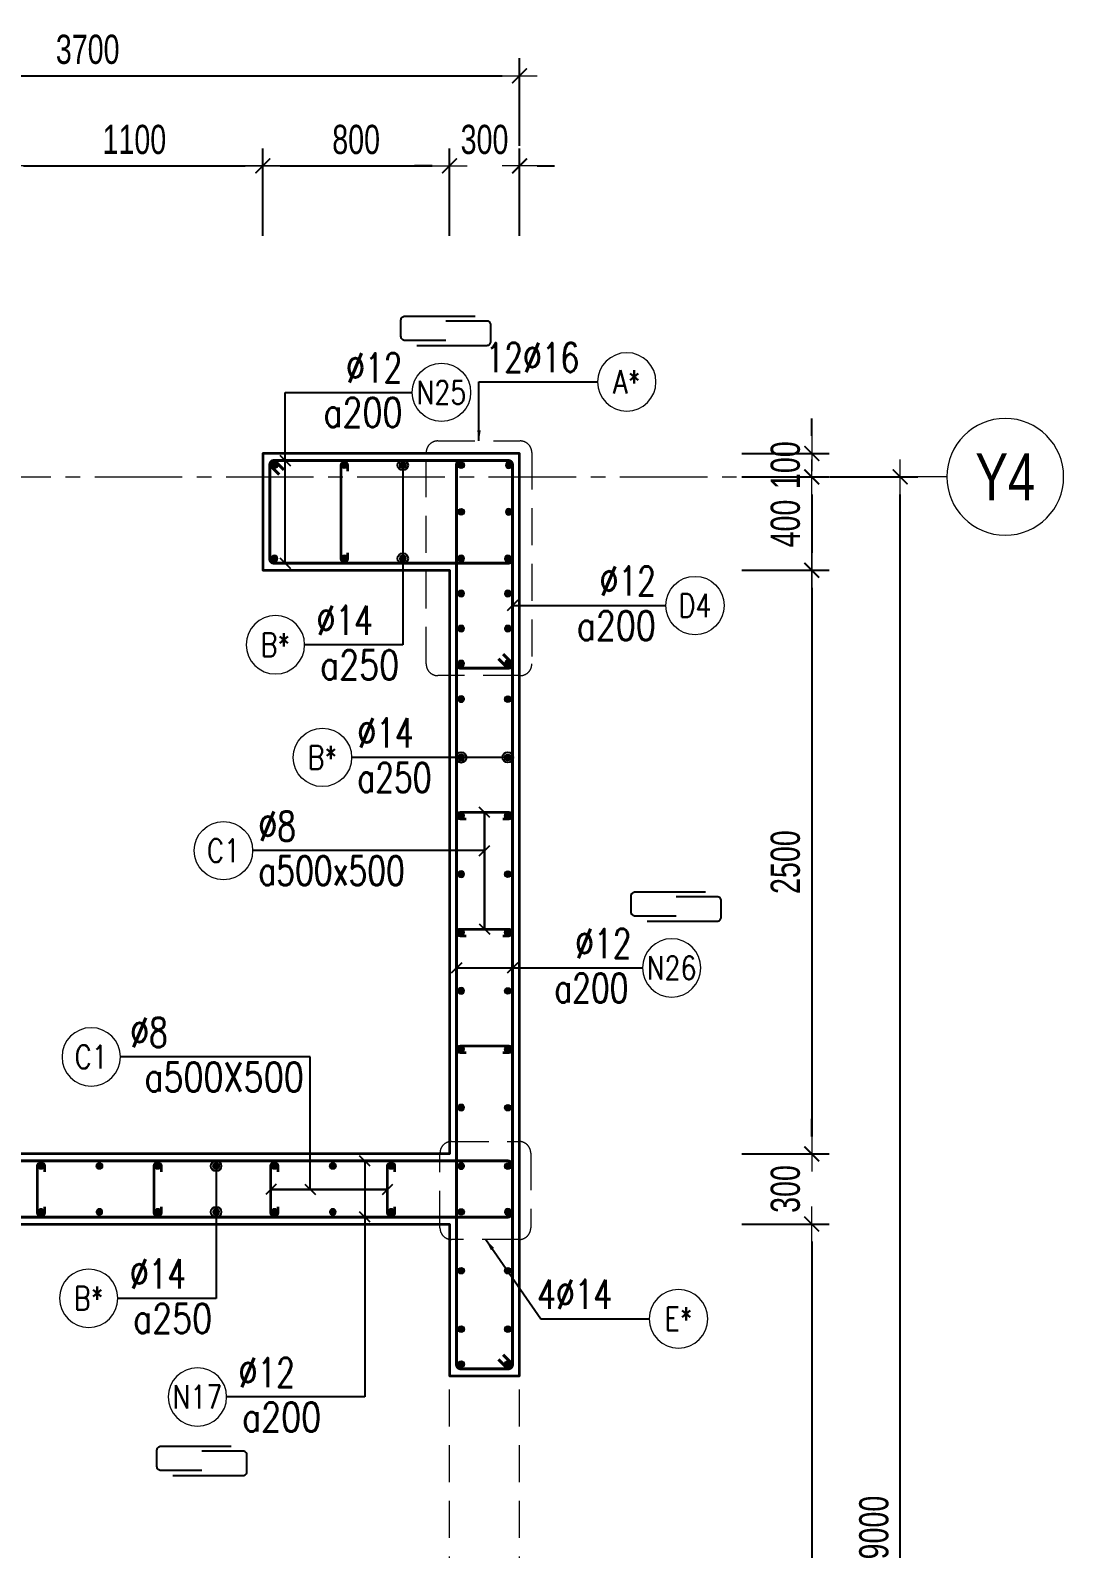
# Model space of a CAD drawing. Header units: millimetres. Extents: x 944027 to 981803, y -83026 to 82675.
# Drawn here: x 959076 to 963502, y -27997 to -21495 of the extents above; entities that cross this region are included whole.
import ezdxf
from ezdxf.enums import TextEntityAlignment as Align

# ---------------------------------------------------------------- set-up
doc = ezdxf.new("R2010")
doc.units = ezdxf.units.MM
doc.header["$MEASUREMENT"] = 0
for name, pattern in [('HIDDEN2', [4.7625, 3.175, -1.5875]), ('HT_Dim Grid$0$CENTER2', [1.125, 0.75, -0.125, 0.125, -0.125]), ('HT_Grid$0$CENTER2', [1.125, 0.75, -0.125, 0.125, -0.125])]:
    doc.linetypes.add(name, pattern=pattern)
doc.layers.get('0').update_dxf_attribs({"lineweight": 20})
doc.layers.get('Defpoints').update_dxf_attribs({"color": 151, "lineweight": 9})
for name, color, linetype, lineweight in [('HT_Dim Grid$0$NDC_S_AXIS', 5, 'HT_Dim Grid$0$CENTER2', 13), ('HT_Dim Grid$0$NDC_S_SYMBOL', 1, 'Continuous', 15), ('HT_Dim Grid$0$NDC_S_TEXT SYMBOL', 7, 'Continuous', 20), ('HT_Grid$0$NDC_S_AXIS', 5, 'HT_Grid$0$CENTER2', 13), ('KC-LEADER', 153, 'Continuous', 18), ('KC-THEP', 6, 'Continuous', 40), ('NDC_S_BEAM', 3, 'HIDDEN2', 20), ('NDC_S_DIM', 1, 'Continuous', 15), ('NDC_S_HIDDEN', 8, 'HIDDEN2', 13), ('NDC_S_LEADER', 1, 'Continuous', 15), ('NDC_S_REBAR', 4, 'Continuous', 35), ('NDC_S_STIRRUP', 4, 'Continuous', 40), ('NDC_S_VN TEXT', 7, 'Continuous', 20), ('NDC_S_WALL', 6, 'Continuous', 35)]:
    doc.layers.add(name, color=color, linetype=linetype, lineweight=lineweight)
doc.layers.add('Leader', color=6, linetype='Continuous')
doc.layers.add('Ligature', color=1, linetype='Continuous')
doc.styles.add('HT_Dim Grid$0$NDC_ANNO', font='', dxfattribs={"width": 0.8})
doc.styles.add('NDC_ARIAL', font='arial.ttf', dxfattribs={"width": 0.85})
doc.styles.add('NDC_DIM', font='', dxfattribs={"width": 0.75})
doc.styles.add('NDC_EN TXT', font='romans.shx', dxfattribs={"width": 0.8})
doc.styles.get('HT_Dim Grid$0$NDC_ANNO').set_extended_font_data('Dotum')
doc.styles.get('NDC_DIM').set_extended_font_data('Dotum')
doc.dimstyles.new('NDC_1-50', dxfattribs={"dimscale": 50, "dimtxt": 2.5, "dimasz": 1, "dimexe": 1.5, "dimexo": 0, "dimgap": 0.8, "dimtad": 1, "dimdec": 0, "dimdsep": 46, "dimtxsty": 'NDC_ARIAL', "dimblk": 'DIMMARK', "dimcen": 49999.938995, "dimdle": 1.5, "dimclrd": 1, "dimclre": 1, "dimclrt": 3, "dimadec": 0, "dimazin": 0, "dimtfac": 1, "dimtdec": 0, "dimtix": 1, "dimtmove": 2, "dimatfit": 3, "dimfxl": 1, "dimarcsym": 0})
doc.dimstyles.new('NDC_dim_30', dxfattribs={"dimscale": 30, "dimtxt": 2.5, "dimasz": 1.5, "dimexe": 1.5, "dimexo": 2.5, "dimgap": 1, "dimtad": 1, "dimdec": 0, "dimzin": 0, "dimdsep": 46, "dimtxsty": 'NDC_DIM', "dimblk": 'DIMMARK', "dimcen": 0.09, "dimdle": 1.2, "dimclrd": 1, "dimclre": 1, "dimclrt": 3, "dimadec": 0, "dimazin": 0, "dimtfac": 1, "dimtdec": 0, "dimtix": 1, "dimtofl": 0, "dimtmove": 0, "dimatfit": 3, "dimfxl": 6, "dimfxlon": 1, "dimtolj": 1, "dimtzin": 0, "dimarcsym": 0})
doc.dimstyles.new('NDC_dim_50', dxfattribs={"dimscale": 50, "dimtxt": 2.5, "dimasz": 1.5, "dimexe": 1.5, "dimexo": 2.5, "dimgap": 1, "dimtad": 1, "dimdec": 0, "dimzin": 0, "dimdsep": 46, "dimtxsty": 'NDC_DIM', "dimblk": 'DIMMARK', "dimcen": 0.09, "dimdle": 1.2, "dimclrd": 1, "dimclre": 1, "dimclrt": 3, "dimadec": 0, "dimazin": 0, "dimtfac": 1, "dimtdec": 0, "dimtix": 1, "dimtofl": 0, "dimtmove": 0, "dimatfit": 3, "dimfxl": 6, "dimfxlon": 1, "dimtolj": 1, "dimtzin": 0, "dimarcsym": 0})

# ---------------------------------------------------------------- blocks, each defined once
blk = doc.blocks.new('THEP')
at = {"layer": 'KC-LEADER', "color": 6}
blk.add_circle((0, 0), 14, dxfattribs=at)
at = {"layer": 'KC-THEP'}
for p, q in [((-14, 0), (14, 0)), ((9.9, 9.9), (-9.9, -9.9)), ((-9.9, 9.9), (9.9, -9.9)), ((0, 14), (0, -14))]:
    blk.add_line(p, q, dxfattribs=at)
blk = doc.blocks.new('DIMMARK')
at = {"layer": 'NDC_S_DIM', "color": 1}
blk.add_line((-1.5, 0), (1, 0), dxfattribs=at)
at = {"layer": 'NDC_S_DIM', "color": 2, "const_width": 0.1}
blk.add_lwpolyline([(-0.424, -0.424), (0.424, 0.424)], dxfattribs=at)
blk = doc.blocks.new('*U13')
blk.add_circle((-2.5, 0), 2.5)
at = {"layer": 'NDC_S_VN TEXT', "color": 3, "style": 'NDC_EN TXT', "width": 0.75}
blk.add_attdef('DK1', (0.5, 0.85), '', height=2.5, dxfattribs=at)
at = {"layer": 'NDC_S_VN TEXT', "color": 7, "style": 'NDC_EN TXT', "width": 0.8}
blk.add_attdef('SH2', text='', height=2, dxfattribs=at).set_placement((-2.5, 0), align=Align.MIDDLE)
blk = doc.blocks.new('*U10')
blk.add_circle((2.5, 0), 2.5)
at = {"layer": 'NDC_S_VN TEXT', "color": 3, "style": 'NDC_EN TXT'}
for tag, width, p in [('DK2', 0.75, (-0.85, 0.85)), ('KC2', 0.8, (-0.85, -2.97))]:
    blk.add_attdef(tag, text='', height=2.5, dxfattribs=dict(at, width=width)).set_placement(p, align=Align.RIGHT)
at = {"layer": 'NDC_S_VN TEXT', "color": 7, "style": 'NDC_EN TXT', "width": 0.8}
blk.add_attdef('SH3', text='', height=2, dxfattribs=at).set_placement((2.5, 0), align=Align.MIDDLE)
blk = doc.blocks.new('A$C72321851')
at = {"layer": 'Ligature'}
for points in [[(-60.9, -129.3), (-60.9, 170.9, -0.414214), (-43.3, 188.5), (25.8, 188.5, -0.414214), (43.4, 170.9), (43.4, -4.3)], [(-39.7, -4.3), (-39.7, -179.5, 0.414214), (-22.1, -197.1), (47, -197.1, 0.414214), (64.6, -179.5), (64.6, 120.7)]]:
    blk.add_lwpolyline(points, format="xyb", dxfattribs=at)
blk = doc.blocks.new('*D511')
at = {"layer": 'Defpoints', "color": 0, "transparency": 16777216}
for p in [(961171.5, -27175.4), (960871.5, -31925.4), (961171.5, -33587.4)]:
    blk.add_point(p, dxfattribs=at)
at = {"layer": 'NDC_S_DIM', "color": 1, "lineweight": -2, "transparency": 16777216}
for p, q in [((960871.5, -33287.4), (960871.5, -33662.4)), ((961171.5, -33287.4), (961171.5, -33662.4)), ((960796.5, -33587.4), (960721.5, -33587.4)), ((961246.5, -33587.4), (961321.5, -33587.4))]:
    blk.add_line(p, q, dxfattribs=at)
at = {"layer": 'NDC_S_DIM', "color": 1, "lineweight": -2, "transparency": 16777216, "xscale": 75, "yscale": 75, "zscale": 75}
blk.add_blockref('DIMMARK', (960871.5, -33587.4), dxfattribs=at)
at = {"layer": 'NDC_S_DIM', "color": 1, "lineweight": -2, "transparency": 16777216, "xscale": 75, "yscale": 75, "zscale": 75, "rotation": 180}
blk.add_blockref('DIMMARK', (961171.5, -33587.4), dxfattribs=at)
at = {"layer": 'NDC_S_DIM', "color": 3, "transparency": 16777216, "insert": (961021.5, -33474.8), "char_height": 125, "attachment_point": 5, "style": 'NDC_DIM'}
blk.add_mtext('\\A1;300', dxfattribs=at)
blk = doc.blocks.new('*D517')
at = {"layer": 'Defpoints', "color": 0, "transparency": 16777216}
for p in [(961171.5, -23307.1), (962423.3, -23307.1), (961171.5, -23407.1)]:
    blk.add_point(p, dxfattribs=at)
at = {"layer": 'NDC_S_DIM', "color": 1, "lineweight": -2, "transparency": 16777216}
for p, q in [((962423.3, -23232.1), (962423.3, -23157.1)), ((962123.3, -23307.1), (962498.3, -23307.1)), ((962123.3, -23407.1), (962498.3, -23407.1)), ((962423.3, -23482.1), (962423.3, -23557.1))]:
    blk.add_line(p, q, dxfattribs=at)
at = {"layer": 'NDC_S_DIM', "color": 1, "lineweight": -2, "transparency": 16777216, "xscale": 75, "yscale": 75, "zscale": 75}
for p, rotation in [((962423.3, -23307.1), 270), ((962423.3, -23407.1), 90)]:
    blk.add_blockref('DIMMARK', p, dxfattribs=dict(at, rotation=rotation))
at = {"layer": 'NDC_S_DIM', "color": 3, "transparency": 16777216, "insert": (962310.7, -23357.1), "char_height": 125, "attachment_point": 5, "rotation": 90, "style": 'NDC_DIM'}
blk.add_mtext('\\A1;100', dxfattribs=at)
blk = doc.blocks.new('*D518')
at = {"layer": 'Defpoints', "color": 0, "transparency": 16777216}
for p in [(961171.5, -23407.1), (962802.4, -23407.1), (961171.5, -32407.1)]:
    blk.add_point(p, dxfattribs=at)
at = {"layer": 'NDC_S_DIM', "color": 1, "lineweight": -2, "transparency": 16777216}
for p, q in [((962502.4, -23407.1), (962877.4, -23407.1)), ((962802.4, -32332.1), (962802.4, -23482.1)), ((962502.4, -32407.1), (962877.4, -32407.1))]:
    blk.add_line(p, q, dxfattribs=at)
at = {"layer": 'NDC_S_DIM', "color": 1, "lineweight": -2, "transparency": 16777216, "xscale": 75, "yscale": 75, "zscale": 75}
for p, rotation in [((962802.4, -23407.1), 90), ((962802.4, -32407.1), 270)]:
    blk.add_blockref('DIMMARK', p, dxfattribs=dict(at, rotation=rotation))
at = {"layer": 'NDC_S_DIM', "color": 3, "transparency": 16777216, "insert": (962689.8, -27907.1), "char_height": 125, "attachment_point": 5, "rotation": 90, "style": 'NDC_DIM'}
blk.add_mtext('\\A1;9000', dxfattribs=at)
blk = doc.blocks.new('*D497')
at = {"layer": 'Defpoints', "color": 0, "ltscale": 200, "transparency": 16777216}
for p in [(960071.5, -22075.4), (958971.5, -23807.1), (960071.5, -23807.1)]:
    blk.add_point(p, dxfattribs=at)
at = {"layer": 'NDC_S_DIM', "color": 1, "lineweight": -2, "ltscale": 200, "transparency": 16777216}
for p, q in [((958971.5, -22375.4), (958971.5, -22000.4)), ((960071.5, -22375.4), (960071.5, -22000.4)), ((959046.5, -22075.4), (959996.5, -22075.4))]:
    blk.add_line(p, q, dxfattribs=at)
at = {"layer": 'NDC_S_DIM', "color": 1, "lineweight": -2, "ltscale": 200, "transparency": 16777216, "xscale": 75, "yscale": 75, "zscale": 75, "rotation": 180}
blk.add_blockref('DIMMARK', (958971.5, -22075.4), dxfattribs=at)
at = {"layer": 'NDC_S_DIM', "color": 1, "lineweight": -2, "ltscale": 200, "transparency": 16777216, "xscale": 75, "yscale": 75, "zscale": 75}
blk.add_blockref('DIMMARK', (960071.5, -22075.4), dxfattribs=at)
at = {"layer": 'NDC_S_DIM', "color": 3, "ltscale": 200, "transparency": 16777216, "insert": (959521.5, -21962.8), "char_height": 125, "attachment_point": 5, "style": 'NDC_DIM'}
blk.add_mtext('\\A1;1100', dxfattribs=at)
blk = doc.blocks.new('*D498')
at = {"layer": 'Defpoints', "color": 0, "ltscale": 200, "transparency": 16777216}
for p in [(960871.5, -22075.4), (960071.5, -23807.1), (960871.5, -23807.1)]:
    blk.add_point(p, dxfattribs=at)
at = {"layer": 'NDC_S_DIM', "color": 1, "lineweight": -2, "ltscale": 200, "transparency": 16777216}
for p, q in [((960071.5, -22375.4), (960071.5, -22000.4)), ((960871.5, -22375.4), (960871.5, -22000.4)), ((960146.5, -22075.4), (960796.5, -22075.4))]:
    blk.add_line(p, q, dxfattribs=at)
at = {"layer": 'NDC_S_DIM', "color": 1, "lineweight": -2, "ltscale": 200, "transparency": 16777216, "xscale": 75, "yscale": 75, "zscale": 75, "rotation": 180}
blk.add_blockref('DIMMARK', (960071.5, -22075.4), dxfattribs=at)
at = {"layer": 'NDC_S_DIM', "color": 1, "lineweight": -2, "ltscale": 200, "transparency": 16777216, "xscale": 75, "yscale": 75, "zscale": 75}
blk.add_blockref('DIMMARK', (960871.5, -22075.4), dxfattribs=at)
at = {"layer": 'NDC_S_DIM', "color": 3, "ltscale": 200, "transparency": 16777216, "insert": (960471.5, -21962.8), "char_height": 125, "attachment_point": 5, "style": 'NDC_DIM'}
blk.add_mtext('\\A1;800', dxfattribs=at)
blk = doc.blocks.new('*D499')
at = {"layer": 'Defpoints', "color": 0, "ltscale": 200, "transparency": 16777216}
for p in [(961171.5, -22075.4), (960871.5, -23807.1), (961171.5, -23807.1)]:
    blk.add_point(p, dxfattribs=at)
at = {"layer": 'NDC_S_DIM', "color": 1, "lineweight": -2, "ltscale": 200, "transparency": 16777216}
for p, q in [((960871.5, -22375.4), (960871.5, -22000.4)), ((961171.5, -22375.4), (961171.5, -22000.4)), ((960796.5, -22075.4), (960721.5, -22075.4)), ((961246.5, -22075.4), (961321.5, -22075.4))]:
    blk.add_line(p, q, dxfattribs=at)
at = {"layer": 'NDC_S_DIM', "color": 1, "lineweight": -2, "ltscale": 200, "transparency": 16777216, "xscale": 75, "yscale": 75, "zscale": 75}
blk.add_blockref('DIMMARK', (960871.5, -22075.4), dxfattribs=at)
at = {"layer": 'NDC_S_DIM', "color": 1, "lineweight": -2, "ltscale": 200, "transparency": 16777216, "xscale": 75, "yscale": 75, "zscale": 75, "rotation": 180}
blk.add_blockref('DIMMARK', (961171.5, -22075.4), dxfattribs=at)
at = {"layer": 'NDC_S_DIM', "color": 3, "ltscale": 200, "transparency": 16777216, "insert": (961021.5, -21962.8), "char_height": 125, "attachment_point": 5, "style": 'NDC_DIM'}
blk.add_mtext('\\A1;300', dxfattribs=at)
blk = doc.blocks.new('*U22')
at = {"layer": 'HT_Dim Grid$0$NDC_S_SYMBOL'}
blk.add_line((5, 0), (9, 0), dxfattribs=at)
blk.add_circle((0, 0), 5, dxfattribs=at)
at = {"layer": 'HT_Dim Grid$0$NDC_S_TEXT SYMBOL', "color": 7, "style": 'HT_Dim Grid$0$NDC_ANNO', "width": 0.8}
blk.add_attdef('GRID', text='', height=4, rotation=270, dxfattribs=at).set_placement((0, 0), align=Align.MIDDLE)
blk = doc.blocks.new('*D480')
at = {"layer": 'Defpoints', "color": 0, "ltscale": 200, "transparency": 16777216}
for p in [(961171.5, -23407.1), (960871.5, -23807.1), (962423.3, -23807.1)]:
    blk.add_point(p, dxfattribs=at)
at = {"layer": 'NDC_S_DIM', "color": 1, "lineweight": -2, "ltscale": 200, "transparency": 16777216}
for p, q in [((962123.3, -23407.1), (962498.3, -23407.1)), ((962423.3, -23482.1), (962423.3, -23732.1)), ((962123.3, -23807.1), (962498.3, -23807.1))]:
    blk.add_line(p, q, dxfattribs=at)
at = {"layer": 'NDC_S_DIM', "color": 1, "lineweight": -2, "ltscale": 200, "transparency": 16777216, "xscale": 75, "yscale": 75, "zscale": 75}
for p, rotation in [((962423.3, -23407.1), 90), ((962423.3, -23807.1), 270)]:
    blk.add_blockref('DIMMARK', p, dxfattribs=dict(at, rotation=rotation))
at = {"layer": 'NDC_S_DIM', "color": 3, "ltscale": 200, "transparency": 16777216, "insert": (962310.7, -23607.1), "char_height": 125, "attachment_point": 5, "rotation": 90, "style": 'NDC_DIM'}
blk.add_mtext('\\A1;400', dxfattribs=at)
blk = doc.blocks.new('*D481')
at = {"layer": 'Defpoints', "color": 0, "ltscale": 200, "transparency": 16777216}
for p in [(960871.5, -23807.1), (960871.5, -26307.1), (962423.3, -26307.1)]:
    blk.add_point(p, dxfattribs=at)
at = {"layer": 'NDC_S_DIM', "color": 1, "lineweight": -2, "ltscale": 200, "transparency": 16777216}
for p, q in [((962123.3, -23807.1), (962498.3, -23807.1)), ((962423.3, -23882.1), (962423.3, -26232.1)), ((962123.3, -26307.1), (962498.3, -26307.1))]:
    blk.add_line(p, q, dxfattribs=at)
at = {"layer": 'NDC_S_DIM', "color": 1, "lineweight": -2, "ltscale": 200, "transparency": 16777216, "xscale": 75, "yscale": 75, "zscale": 75}
for p, rotation in [((962423.3, -23807.1), 90), ((962423.3, -26307.1), 270)]:
    blk.add_blockref('DIMMARK', p, dxfattribs=dict(at, rotation=rotation))
at = {"layer": 'NDC_S_DIM', "color": 3, "ltscale": 200, "transparency": 16777216, "insert": (962310.7, -25057.1), "char_height": 125, "attachment_point": 5, "rotation": 90, "style": 'NDC_DIM'}
blk.add_mtext('\\A1;2500', dxfattribs=at)
blk = doc.blocks.new('*D482')
at = {"layer": 'Defpoints', "color": 0, "ltscale": 200, "transparency": 16777216}
for p in [(960871.5, -26307.1), (960871.5, -26607.1), (962423.3, -26607.1)]:
    blk.add_point(p, dxfattribs=at)
at = {"layer": 'NDC_S_DIM', "color": 1, "lineweight": -2, "ltscale": 200, "transparency": 16777216}
for p, q in [((962423.3, -26232.1), (962423.3, -26157.1)), ((962123.3, -26307.1), (962498.3, -26307.1)), ((962123.3, -26607.1), (962498.3, -26607.1)), ((962423.3, -26682.1), (962423.3, -26757.1))]:
    blk.add_line(p, q, dxfattribs=at)
at = {"layer": 'NDC_S_DIM', "color": 1, "lineweight": -2, "ltscale": 200, "transparency": 16777216, "xscale": 75, "yscale": 75, "zscale": 75}
for p, rotation in [((962423.3, -26307.1), 270), ((962423.3, -26607.1), 90)]:
    blk.add_blockref('DIMMARK', p, dxfattribs=dict(at, rotation=rotation))
at = {"layer": 'NDC_S_DIM', "color": 3, "ltscale": 200, "transparency": 16777216, "insert": (962310.7, -26457.1), "char_height": 125, "attachment_point": 5, "rotation": 90, "style": 'NDC_DIM'}
blk.add_mtext('\\A1;300', dxfattribs=at)
blk = doc.blocks.new('*D483')
at = {"layer": 'Defpoints', "color": 0, "ltscale": 200, "transparency": 16777216}
for p in [(960871.5, -26607.1), (960871.5, -32007.1), (962423.3, -32007.1)]:
    blk.add_point(p, dxfattribs=at)
at = {"layer": 'NDC_S_DIM', "color": 1, "lineweight": -2, "ltscale": 200, "transparency": 16777216}
for p, q in [((962123.3, -26607.1), (962498.3, -26607.1)), ((962423.3, -26682.1), (962423.3, -31932.1)), ((962123.3, -32007.1), (962498.3, -32007.1))]:
    blk.add_line(p, q, dxfattribs=at)
at = {"layer": 'NDC_S_DIM', "color": 1, "lineweight": -2, "ltscale": 200, "transparency": 16777216, "xscale": 75, "yscale": 75, "zscale": 75}
for p, rotation in [((962423.3, -26607.1), 90), ((962423.3, -32007.1), 270)]:
    blk.add_blockref('DIMMARK', p, dxfattribs=dict(at, rotation=rotation))
at = {"layer": 'NDC_S_DIM', "color": 3, "ltscale": 200, "transparency": 16777216, "insert": (962310.7, -29307.1), "char_height": 125, "attachment_point": 5, "rotation": 90, "style": 'NDC_DIM'}
blk.add_mtext('\\A1;5400', dxfattribs=at)
blk = doc.blocks.new('*D486')
at = {"layer": 'Defpoints', "color": 0, "ltscale": 200, "transparency": 16777216}
for p in [(961171.5, -21689.5), (957471.5, -22592.6), (961171.5, -23473.1)]:
    blk.add_point(p, dxfattribs=at)
at = {"layer": 'NDC_S_DIM', "color": 1, "lineweight": -2, "ltscale": 200, "transparency": 16777216}
for p, q in [((957471.5, -21989.5), (957471.5, -21614.5)), ((961171.5, -21989.5), (961171.5, -21614.5)), ((957546.5, -21689.5), (961096.5, -21689.5))]:
    blk.add_line(p, q, dxfattribs=at)
at = {"layer": 'NDC_S_DIM', "color": 1, "lineweight": -2, "ltscale": 200, "transparency": 16777216, "xscale": 75, "yscale": 75, "zscale": 75, "rotation": 180}
blk.add_blockref('DIMMARK', (957471.5, -21689.5), dxfattribs=at)
at = {"layer": 'NDC_S_DIM', "color": 1, "lineweight": -2, "ltscale": 200, "transparency": 16777216, "xscale": 75, "yscale": 75, "zscale": 75}
blk.add_blockref('DIMMARK', (961171.5, -21689.5), dxfattribs=at)
at = {"layer": 'NDC_S_DIM', "color": 3, "ltscale": 200, "transparency": 16777216, "insert": (959321.5, -21576.9), "char_height": 125, "attachment_point": 5, "style": 'NDC_DIM'}
blk.add_mtext('\\A1;3700', dxfattribs=at)
blk = doc.blocks.new('*U11')
blk.add_circle((-2.5, 0), 2.5)
at = {"layer": 'NDC_S_VN TEXT', "color": 3, "style": 'NDC_EN TXT', "width": 0.75}
for tag, p in [('DK1', (0.5, 0.85)), ('KC1', (0.5, -2.97))]:
    blk.add_attdef(tag, p, '', height=2.5, dxfattribs=at)
at = {"layer": 'NDC_S_VN TEXT', "color": 7, "style": 'NDC_EN TXT', "width": 0.8}
blk.add_attdef('SH2', text='', height=2, dxfattribs=at).set_placement((-2.5, 0), align=Align.MIDDLE)
blk = doc.blocks.new('*U12')
blk.add_circle((-2.5, 0), 2.5)
at = {"layer": 'NDC_S_VN TEXT', "color": 3, "style": 'NDC_EN TXT', "width": 0.75}
for tag, p in [('DK1', (0.5, 0.85)), ('KC1', (0.5, -2.97))]:
    blk.add_attdef(tag, p, '', height=2.5, dxfattribs=at)
at = {"layer": 'NDC_S_VN TEXT', "color": 7, "style": 'NDC_EN TXT', "width": 0.8}
blk.add_attdef('SH2', text='', height=2, dxfattribs=at).set_placement((-2.5, 0), align=Align.MIDDLE)

msp = doc.modelspace()

# ---------------------------------------------------------------- linework, layer by layer
at = {"layer": 'HT_Grid$0$NDC_S_AXIS', "ltscale": 500}
msp.add_line((944726.6, -23407.1), (962802.4, -23407.1), dxfattribs=at)
at = {"layer": 'NDC_S_BEAM', "ltscale": 50}
for p, q in [((960871.5, -28665.4), (960871.5, -27265.4)), ((961171.5, -28665.4), (961171.5, -27265.4))]:
    msp.add_line(p, q, dxfattribs=at)
at = {"layer": 'NDC_S_HIDDEN', "ltscale": 50}
for points in [[(960821.5, -23253.2), (961174.1, -23253.2, -0.414214), (961224.1, -23303.2), (961224.1, -24208.5, -0.414214), (961174.1, -24258.5), (960821.5, -24258.5, -0.414214), (960771.5, -24208.5), (960771.5, -23303.2, -0.414214)], [(960880.6, -26253.6), (961169.6, -26253.6, -0.414214), (961219.6, -26303.6), (961219.6, -26623.4, -0.414214), (961169.6, -26673.4), (960880.6, -26673.4, -0.414214), (960830.6, -26623.4), (960830.6, -26303.6, -0.414214)]]:
    msp.add_lwpolyline(points, format="xyb", close=True, dxfattribs=at)
at = {"layer": 'NDC_S_REBAR'}
for points in [[(960436.2, -23382.6), (960436.2, -23357.6, 1), (960406.2, -23357.6), (960406.2, -23757.6, 1), (960436.2, -23757.6), (960436.2, -23732.6)], [(960943, -24873.6), (960918, -24873.6, -1), (960918, -24843.6), (961125, -24843.6, -1), (961125, -24873.6), (961100, -24873.6)], [(960943, -25373.6), (960918, -25373.6, -1), (960918, -25343.6), (961125, -25343.6, -1), (961125, -25373.6), (961100, -25373.6)], [(960943, -25873.6), (960918, -25873.6, -1), (960918, -25843.6), (961125, -25843.6, -1), (961125, -25873.6), (961100, -25873.6)], [(959136.5, -26533.6), (959136.5, -26558.6, -1), (959106.5, -26558.6), (959106.5, -26358.6, -1), (959136.5, -26358.6), (959136.5, -26383.6)], [(959636.5, -26533.6), (959636.5, -26558.6, -1), (959606.5, -26558.6), (959606.5, -26358.6, -1), (959636.5, -26358.6), (959636.5, -26383.6)], [(960136.5, -26533.6), (960136.5, -26558.6, -1), (960106.5, -26558.6), (960106.5, -26358.6, -1), (960136.5, -26358.6), (960136.5, -26383.6)], [(960636.5, -26533.6), (960636.5, -26558.6, -1), (960606.5, -26558.6), (960606.5, -26358.6, -1), (960636.5, -26358.6), (960636.5, -26383.6)]]:
    msp.add_lwpolyline(points, format="xyb", dxfattribs=at)
at = {"layer": 'NDC_S_STIRRUP'}
for points in [[(960161.5, -23377.1), (960121.5, -23337.1, 0.414214), (960101.5, -23357.1), (960101.5, -23757.1, 0.414214), (960121.5, -23777.1), (961121.5, -23777.1, 0.414214), (961141.5, -23757.1), (961141.5, -23357.1, 0.414214), (961121.5, -23337.1), (960121.5, -23337.1, 0.414214), (960101.5, -23357.1), (960141.5, -23397.1)], [(961101.5, -27167.1), (961141.5, -27207.1, -0.414214), (961121.5, -27227.1), (960921.5, -27227.1, -0.414214), (960901.5, -27207.1), (960901.5, -23357.1, -0.414214), (960921.5, -23337.1), (961121.5, -23337.1, -0.414214), (961141.5, -23357.1), (961141.5, -27207.1, -0.414214), (961121.5, -27227.1), (961081.5, -27187.1)], [(961101.6, -24167.1), (961141.6, -24207.1, -0.414214), (961121.6, -24227.1), (960921.6, -24227.1, -0.414214), (960901.6, -24207.1), (960901.5, -23357.1, -0.414214), (960921.5, -23337.1), (961121.5, -23337.1, -0.414214), (961141.5, -23357.1), (961141.6, -24207.1, -0.414214), (961121.6, -24227.1), (961081.6, -24187.1)], [(957961.5, -26537.1), (957921.5, -26577.1, -0.414214), (957901.5, -26557.1), (957901.5, -26357.1, -0.414214), (957921.5, -26337.1), (961121.5, -26337.1, -0.414214), (961141.5, -26357.1), (961141.5, -26557.1, -0.414358), (961121.5, -26577.1), (957921.5, -26577.1, -0.414214), (957901.5, -26557.1), (957941.5, -26517.1)]]:
    msp.add_lwpolyline(points, format="xyb", dxfattribs=at)
at = {"layer": 'NDC_S_WALL', "ltscale": 10}
msp.add_lwpolyline([(958171.5, -32007.1), (958171.5, -26607.1), (960871.5, -26607.1), (960871.5, -27257.1), (961171.5, -27257.1), (961171.5, -23307.1), (960071.5, -23307.1), (960071.5, -23807.1), (960871.5, -23807.1), (960871.5, -26307.1), (958171.5, -26307.1), (958171.5, -23807.1), (958971.5, -23807.1), (958971.5, -23307.1), (956921.5, -23307.1), (956921.5, -23807.1), (957871.5, -23807.1), (957871.5, -25707.1), (955071.5, -25707.1), (955071.5, -23807.1), (956121.5, -23807.1), (956121.5, -23307.1), (954771.5, -23307.1)], dxfattribs=at)

# ---------------------------------------------------------------- block references
at = {"layer": 'HT_Dim Grid$0$NDC_S_AXIS'}
ref = msp.add_blockref('*U22', (963252.4, -23407.1), dxfattribs=dict(at, xscale=-50, yscale=50, zscale=50))
ref.add_attrib('GRID', 'Y4', dxfattribs={"layer": 'HT_Dim Grid$0$NDC_S_TEXT SYMBOL', "color": 7, "height": 200, "style": 'HT_Dim Grid$0$NDC_ANNO', "width": 0.8}).set_placement((963252.4, -23407.1), align=Align.MIDDLE)
at = {"layer": 'KC-THEP'}
for p, rotation in [((960121.5, -23357.1), 9.668564436380946), ((960421.5, -23357.1), 9.668564436380946), ((960671.5, -23357.1), 9.668564436380946), ((960921.5, -23357.1), 9.668564436380946), ((960921.5, -23557.1), 9.668564436380946), ((961121.5, -24358.9), 9.66856443638095), ((961121.5, -24608.9), 9.66856443638095), ((961121.5, -24858.9), 9.66856443638095), ((961121.5, -25108.9), 9.66856443638095), ((961121.5, -25358.9), 9.66856443638095), ((961121.5, -25608.9), 9.66856443638095), ((961121.5, -25858.9), 9.66856443638095), ((961121.5, -26108.9), 9.66856443638095), ((959121.5, -26358.6), 189.6685644363809), ((959371.5, -26358.6), 189.6685644363809), ((959621.5, -26358.6), 189.6685644363809), ((959871.5, -26358.6), 189.6685644363809), ((960121.5, -26358.6), 189.6685644363809), ((960371.5, -26358.6), 189.6685644363809), ((960621.5, -26358.6), 189.6685644363809), ((961121.5, -26358.9), 9.66856443638095), ((960921.5, -26555.5), 9.668564436380898), ((960921.5, -26807.1), 9.668564436380926), ((961121.5, -26807.1), 9.668564436380926), ((960921.5, -27057.1), 9.668564436380926), ((961121.5, -27057.1), 9.668564436380926), ((960921.5, -27207.1), 9.668564436380926), ((961121.5, -27207.1), 9.668564436380926)]:
    msp.add_blockref('THEP', p, dxfattribs=dict(at, rotation=rotation))
at = {"layer": 'KC-THEP', "xscale": -1}
for p, rotation in [((961125, -23357.1), 170.331435563619), ((961125, -23557.1), 170.331435563619), ((960121.5, -23757.1), 170.331435563619), ((960421.5, -23757.1), 170.331435563619), ((960671.5, -23757.1), 170.331435563619), ((960921.5, -23757.1), 170.331435563619), ((961121.5, -23757.1), 170.331435563619), ((960921.5, -23907.1), 170.331435563619), ((961121.5, -23907.1), 170.331435563619), ((960921.5, -24057.1), 170.331435563619), ((961121.5, -24057.1), 170.331435563619), ((960921.5, -24207.1), 170.331435563619), ((961121.5, -24207.1), 170.331435563619), ((960921.5, -24358.6), 170.331435563619), ((960921.5, -24608.6), 170.331435563619), ((960921.5, -24858.6), 170.331435563619), ((960921.5, -25108.6), 170.331435563619), ((960921.5, -25358.6), 170.331435563619), ((960921.5, -25608.6), 170.331435563619), ((960921.5, -25858.6), 170.331435563619), ((960921.5, -26108.6), 170.331435563619), ((960921.5, -26358.6), 170.331435563619), ((959121.5, -26555.5), 350.3314355636191), ((959371.5, -26555.5), 350.3314355636191), ((959621.5, -26555.5), 350.3314355636191), ((959871.5, -26555.5), 350.3314355636191), ((960121.5, -26555.5), 350.3314355636191), ((960371.5, -26555.5), 350.3314355636191), ((960621.5, -26555.5), 350.3314355636191), ((961121.5, -26555.2), 170.331435563619)]:
    msp.add_blockref('THEP', p, dxfattribs=dict(at, rotation=rotation))
at = {"layer": 'Leader', "xscale": -1, "rotation": 270.0000000000001}
for p in [(960860.6, -22783.1), (961847.1, -25249), (959815.4, -27623.2)]:
    msp.add_blockref('A$C72321851', p, dxfattribs=at)
at = {"layer": 'NDC_S_VN TEXT', "xscale": 50, "yscale": 50, "zscale": 50}
for name, p, values in [('*U10', (960712.1, -23045.2), {'SH3': 'N25', 'DK2': '%%C12', 'KC2': 'a200'}), ('*U10', (961798.2, -23958.2), {'SH3': 'D4', 'DK2': '%%C12', 'KC2': 'a200'}), ('*U11', (960452.2, -24608.8), {'SH2': 'B*', 'DK1': '%%C14', 'KC1': 'a250'}), ('*U12', (960028.2, -25008), {'SH2': 'C1', 'DK1': '%%c8', 'KC1': 'a500x500'})]:
    msp.add_blockref(name, p, dxfattribs=at).add_auto_attribs(values)
at = {"layer": 'NDC_S_VN TEXT'}
ref = msp.add_blockref('*U13', (961506, -23000.5), dxfattribs=dict(at, xscale=-50, yscale=50, zscale=50))
ref.add_attrib('SH2', 'A*', dxfattribs={"color": 7, "height": 100, "style": 'NDC_EN TXT', "width": 0.8}).set_placement((961631, -23000.5), align=Align.MIDDLE)
ref.add_attrib('DK1', '12%%C16', (961025.7, -22958.2), dxfattribs={"color": 3, "height": 125, "style": 'NDC_EN TXT', "width": 0.75})
ref = msp.add_blockref('*U10', (960250.9, -24126.3), dxfattribs=dict(at, xscale=-50, yscale=50, zscale=50))
ref.add_attrib('SH3', 'B*', dxfattribs={"color": 7, "height": 100, "style": 'NDC_EN TXT', "width": 0.8}).set_placement((960125.9, -24126.3), align=Align.MIDDLE)
ref.add_attrib('DK2', '%%C14', dxfattribs={"color": 3, "height": 125, "style": 'NDC_EN TXT', "width": 0.75}).set_placement((960543.4, -24084), align=Align.RIGHT)
ref.add_attrib('KC2', 'a250', dxfattribs={"color": 3, "height": 125, "style": 'NDC_EN TXT', "width": 0.8}).set_placement((960655.3, -24274.9), align=Align.RIGHT)
ref = msp.add_blockref('*U11', (961698.3, -25510.2), dxfattribs=dict(at, xscale=-50, yscale=50, zscale=50))
ref.add_attrib('SH2', 'N26', dxfattribs={"color": 7, "height": 100, "style": 'NDC_EN TXT', "width": 0.8}).set_placement((961823.3, -25510.2), align=Align.MIDDLE)
ref.add_attrib('DK1', '%%C12', (961409.9, -25468), dxfattribs={"color": 3, "height": 125, "style": 'NDC_EN TXT', "width": 0.75})
ref.add_attrib('KC1', 'a200', (961320.6, -25658.9), dxfattribs={"color": 3, "height": 125, "style": 'NDC_EN TXT', "width": 0.75})
ref = msp.add_blockref('*U10', (959461.5, -25891.3), dxfattribs=dict(at, xscale=-50, yscale=50, zscale=50))
ref.add_attrib('SH3', 'C1', dxfattribs={"color": 7, "height": 100, "style": 'NDC_EN TXT', "width": 0.8}).set_placement((959336.5, -25891.3), align=Align.MIDDLE)
ref.add_attrib('DK2', '%%c8', dxfattribs={"color": 3, "height": 125, "style": 'NDC_EN TXT', "width": 0.75}).set_placement((959664.7, -25849), align=Align.RIGHT)
ref.add_attrib('KC2', 'a500X500', dxfattribs={"color": 3, "height": 125, "style": 'NDC_EN TXT', "width": 0.8}).set_placement((960246.8, -26039.9), align=Align.RIGHT)
ref = msp.add_blockref('*U10', (959450.9, -26925.2), dxfattribs=dict(at, xscale=-50, yscale=50, zscale=50))
ref.add_attrib('SH3', 'B*', dxfattribs={"color": 7, "height": 100, "style": 'NDC_EN TXT', "width": 0.8}).set_placement((959325.9, -26925.2), align=Align.MIDDLE)
ref.add_attrib('DK2', '%%C14', dxfattribs={"color": 3, "height": 125, "style": 'NDC_EN TXT', "width": 0.75}).set_placement((959743.4, -26883), align=Align.RIGHT)
ref.add_attrib('KC2', 'a250', dxfattribs={"color": 3, "height": 125, "style": 'NDC_EN TXT', "width": 0.8}).set_placement((959855.3, -27073.9), align=Align.RIGHT)
ref = msp.add_blockref('*U13', (961727.5, -27013.1), dxfattribs=dict(at, xscale=-50, yscale=50, zscale=50))
ref.add_attrib('SH2', 'E*', dxfattribs={"color": 7, "height": 100, "style": 'NDC_EN TXT', "width": 0.8}).set_placement((961852.5, -27013.1), align=Align.MIDDLE)
ref.add_attrib('DK1', '4%%C14', (961247.1, -26970.8), dxfattribs={"color": 3, "height": 125, "style": 'NDC_EN TXT', "width": 0.75})
ref = msp.add_blockref('*U10', (959916.8, -27347.6), dxfattribs=dict(at, xscale=-50, yscale=50, zscale=50))
ref.add_attrib('SH3', 'N17', dxfattribs={"color": 7, "height": 100, "style": 'NDC_EN TXT', "width": 0.8}).set_placement((959791.8, -27347.6), align=Align.MIDDLE)
ref.add_attrib('DK2', '%%C12', dxfattribs={"color": 3, "height": 125, "style": 'NDC_EN TXT', "width": 0.75}).set_placement((960209.3, -27305.4), align=Align.RIGHT)
ref.add_attrib('KC2', 'a200', dxfattribs={"color": 3, "height": 125, "style": 'NDC_EN TXT', "width": 0.8}).set_placement((960321.2, -27496.3), align=Align.RIGHT)

# ---------------------------------------------------------------- dimensions: what is measured, and where the dimension line sits
at = {"layer": 'NDC_S_DIM', "ltscale": 200}
for base, p1, p2, picture, middle in [((961171.5, -21689.5), (957471.5, -22592.6), (961171.5, -23473.1), '*D486', (959321.5, -21576.9)), ((960071.5, -22075.4), (958971.5, -23807.1), (960071.5, -23807.1), '*D497', (959521.5, -21962.8)), ((960871.5, -22075.4), (960071.5, -23807.1), (960871.5, -23807.1), '*D498', (960471.5, -21962.8)), ((961171.5, -22075.4), (960871.5, -23807.1), (961171.5, -23807.1), '*D499', (961021.5, -21962.8))]:
    dim = msp.add_linear_dim(base=base, p1=p1, p2=p2, dimstyle='NDC_dim_50', override={"dimtmove": 1}, dxfattribs=at)
    dim.commit()
    dim.dimension.update_dxf_attribs({"geometry": picture, "text_midpoint": middle})
at = {"layer": 'NDC_S_DIM'}
dim = msp.add_linear_dim(base=(962423.3, -23307.1), p1=(961171.5, -23407.1), p2=(961171.5, -23307.1), angle=90, dimstyle='NDC_dim_50', override={"dimtmove": 1}, dxfattribs=at)
dim.commit()
dim.dimension.update_dxf_attribs({"geometry": '*D517', "text_midpoint": (962310.7, -23357.1)})
at = {"layer": 'NDC_S_DIM', "ltscale": 200}
for base, p1, p2, picture, middle in [((962423.3, -23807.1), (961171.5, -23407.1), (960871.5, -23807.1), '*D480', (962310.7, -23607.1)), ((962423.3, -26307.1), (960871.5, -23807.1), (960871.5, -26307.1), '*D481', (962310.7, -25057.1)), ((962423.3, -26607.1), (960871.5, -26307.1), (960871.5, -26607.1), '*D482', (962310.7, -26457.1)), ((962423.3, -32007.1), (960871.5, -26607.1), (960871.5, -32007.1), '*D483', (962310.7, -29307.1))]:
    dim = msp.add_linear_dim(base=base, p1=p1, p2=p2, angle=90, dimstyle='NDC_dim_50', override={"dimtmove": 1}, dxfattribs=at)
    dim.commit()
    dim.dimension.update_dxf_attribs({"geometry": picture, "text_midpoint": middle})
at = {"layer": 'NDC_S_DIM'}
dim = msp.add_linear_dim(base=(962802.4, -23407.1), p1=(961171.5, -32407.1), p2=(961171.5, -23407.1), angle=90, dimstyle='NDC_dim_50', dxfattribs=at)
dim.commit()
dim.dimension.update_dxf_attribs({"geometry": '*D518', "text_midpoint": (962689.8, -27907.1)})
dim = msp.add_linear_dim(base=(961171.5, -33587.4), p1=(960871.5, -31925.4), p2=(961171.5, -27175.4), dimstyle='NDC_dim_50', override={"dimtmove": 1}, dxfattribs=at)
dim.commit()
dim.dimension.update_dxf_attribs({"geometry": '*D511', "text_midpoint": (961021.5, -33474.8)})

# ---------------------------------------------------------------- leaders
at = {"layer": 'NDC_S_LEADER'}
for points, dimstyle, override in [([(960997.8, -23253.2), (960997.8, -23000.5), (961506, -23000.5)], 'NDC_dim_30', {"dimtad": 0}), ([(960167.3, -23777.1), (960167.3, -23045.3), (960712.1, -23045.3)], 'NDC_dim_30', {"dimtad": 0, "dimldrblk": 'Oblique'}), ([(960167.3, -23337.1), (960167.3, -23045.3), (960712.1, -23045.3)], 'NDC_dim_30', {"dimtad": 0, "dimldrblk": 'Oblique'}), ([(960671.5, -23356.6), (960671.5, -24126.5), (960250.9, -24126.5)], 'NDC_dim_30', {"dimgap": 1, "dimtad": 0, "dimldrblk": 'Origin'}), ([(960671.5, -23756.6), (960671.5, -24126.5), (960250.9, -24126.5)], 'NDC_dim_30', {"dimgap": 1, "dimtad": 0, "dimldrblk": 'Origin'}), ([(961141.5, -23958.2), (961798.2, -23958.2)], 'NDC_dim_30', {"dimtad": 0, "dimldrblk": 'Oblique'}), ([(961121.2, -24608.5), (960452.2, -24608.8)], 'NDC_dim_30', {"dimtad": 0, "dimldrblk": 'Origin'}), ([(960921.2, -24608.8), (960452.2, -24608.8)], 'NDC_dim_30', {"dimtad": 0, "dimldrblk": 'Origin'}), ([(961021.5, -24843.6), (961021.5, -25343.6)], 'NDC_dim_30', {"dimtad": 0, "dimldrblk": 'Oblique'}), ([(961021.5, -25343.6), (961021.5, -24843.6)], 'NDC_dim_30', {"dimtad": 0, "dimldrblk": 'Oblique'}), ([(961021.5, -25008), (960028.2, -25008)], 'NDC_dim_30', {"dimtad": 0, "dimldrblk": 'Oblique'}), ([(960901.5, -25510.4), (961698.3, -25510.4)], 'NDC_dim_30', {"dimtad": 0, "dimldrblk": 'Oblique'}), ([(961141.5, -25510.4), (961698.3, -25510.4)], 'NDC_dim_30', {"dimtad": 0, "dimldrblk": 'Oblique'}), ([(960274.4, -26458.6), (960274.4, -25891.3), (959461.5, -25891.3)], 'NDC_dim_30', {"dimtad": 0, "dimldrblk": 'Oblique'}), ([(960508.6, -26337.1), (960508.6, -27347.8), (959916.8, -27347.8)], 'NDC_dim_30', {"dimtad": 0, "dimldrblk": 'Oblique'}), ([(959871.5, -26358.6), (959871.5, -26925.4), (959450.9, -26925.4)], 'NDC_dim_30', {"dimgap": 1, "dimtad": 0, "dimldrblk": 'Origin'}), ([(960106.5, -26458.6), (960606.5, -26458.6)], 'NDC_dim_30', {"dimtad": 0, "dimldrblk": 'Oblique'}), ([(960606.5, -26458.6), (960106.5, -26458.6)], 'NDC_dim_30', {"dimtad": 0, "dimldrblk": 'Oblique'}), ([(959871.5, -26555.5), (959871.5, -26925.4), (959450.9, -26925.4)], 'NDC_dim_30', {"dimgap": 1, "dimtad": 0, "dimldrblk": 'Origin'}), ([(960508.6, -26577.1), (960508.6, -27347.8), (959916.8, -27347.8)], 'NDC_dim_30', {"dimtad": 0, "dimldrblk": 'Oblique'}), ([(961027, -26673.4), (961263, -27013.1), (961727.5, -27013.1)], 'NDC_1-50', {"dimgap": 0.8, "dimtad": 0})]:
    msp.add_leader(points, dimstyle=dimstyle, override=override, dxfattribs=at)

doc.saveas('drawing.dxf')
